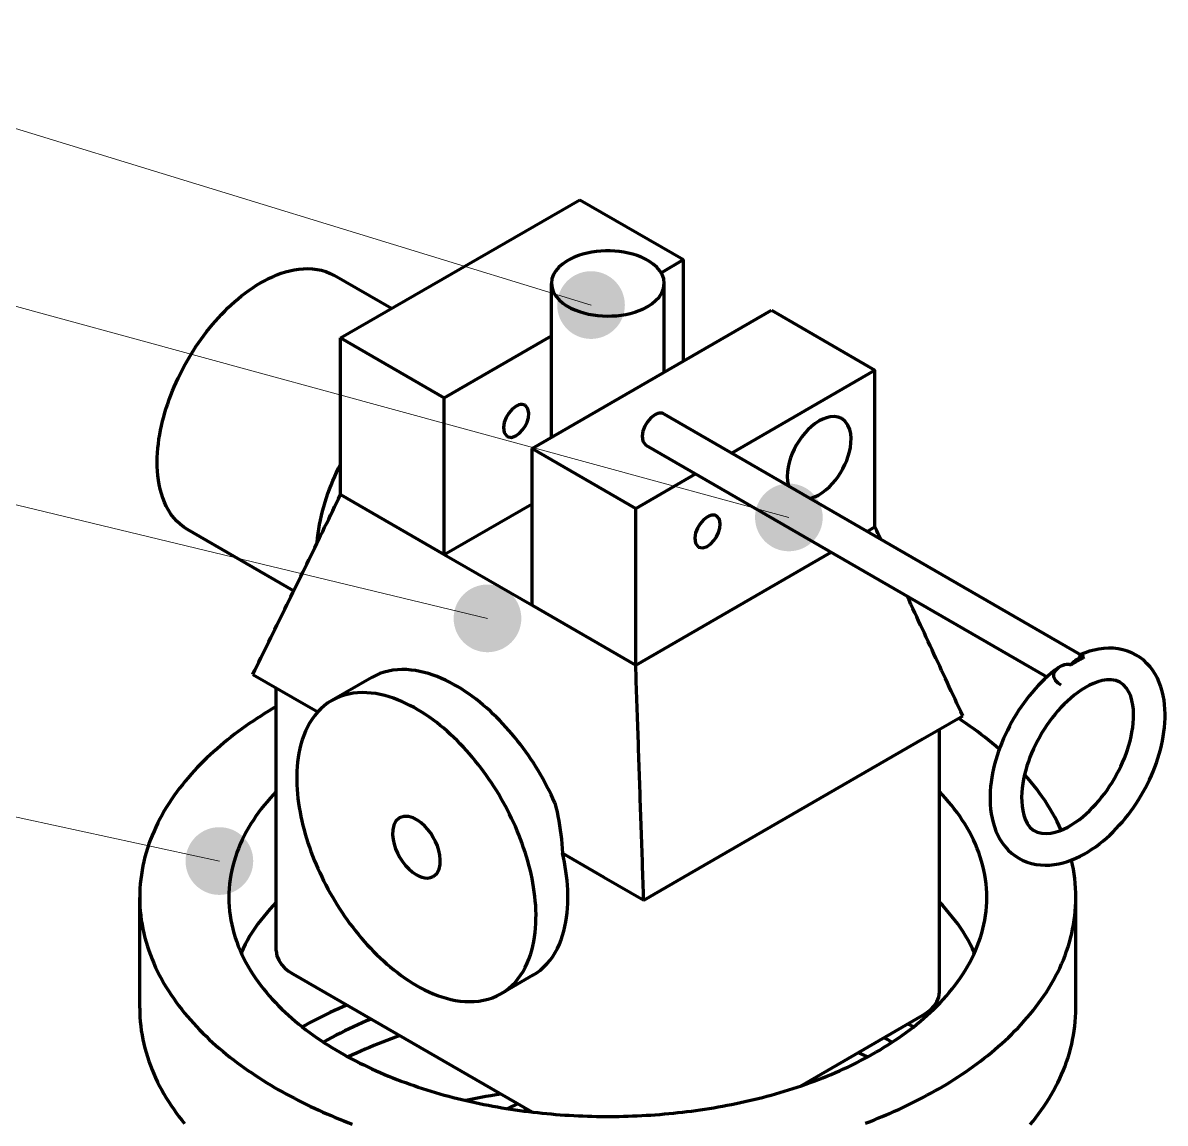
# Model space of a CAD drawing. Header units: millimetres. Extents: x 0 to 841, y 0 to 594.
# Drawn here: x 278.53 to 298.78, y 435.53 to 455.03 of the extents above; entities that cross this region are included whole.
import ezdxf

# ---------------------------------------------------------------- set-up
doc = ezdxf.new("R2010")
doc.units = ezdxf.units.MM
doc.layers.add('01-VISIBLE', color=7, linetype='CONTINUOUS', lineweight=70)
doc.layers.add('08-FINA', color=5, linetype='CONTINUOUS', lineweight=18)

msp = doc.modelspace()

# ---------------------------------------------------------------- hatches: boundary and pattern name
at = {"layer": '08-FINA'}
h = msp.add_hatch(color=7, dxfattribs=at)
h.dxf.hatch_style = 1
edge = h.paths.add_edge_path()
edge.add_arc((288.6, 450.031), 0.6, 0, 360)
h = msp.add_hatch(color=7, dxfattribs=at)
h.dxf.hatch_style = 1
edge = h.paths.add_edge_path()
edge.add_arc((292.108, 446.268), 0.6, 0, 360)
h = msp.add_hatch(color=7, dxfattribs=at)
h.dxf.hatch_style = 1
edge = h.paths.add_edge_path()
edge.add_arc((286.764, 444.479), 0.6, 0, 360)
h = msp.add_hatch(color=7, dxfattribs=at)
h.dxf.hatch_style = 1
edge = h.paths.add_edge_path()
edge.add_arc((282.01, 440.179), 0.6, 0, 360)

# ---------------------------------------------------------------- linework, layer by layer
at = {"layer": '01-VISIBLE'}
for p, q in [((284.16, 449.448), (288.403, 451.897)), ((288.403, 451.897), (290.241, 450.836)), ((289.841, 450.605), (290.241, 450.836)), ((290.241, 449.039), (290.241, 450.836)), ((285.063, 449.969), (284.046, 450.556)), ((287.898, 447.686), (287.898, 450.414)), ((289.898, 448.841), (289.898, 450.414)), ((287.554, 447.488), (291.797, 449.938)), ((291.797, 449.938), (293.635, 448.876)), ((285.998, 448.386), (287.898, 449.483)), ((284.16, 449.448), (285.998, 448.386)), ((284.16, 446.672), (284.16, 449.448)), ((291.093, 447.409), (293.635, 448.876)), ((293.635, 446.1), (293.635, 448.876)), ((285.998, 445.61), (285.998, 448.386)), ((289.892, 448.102), (297.284, 443.835)), ((287.554, 447.488), (289.393, 446.427)), ((287.554, 444.712), (287.554, 447.488)), ((289.572, 447.548), (296.684, 443.442)), ((289.393, 446.427), (290.453, 447.039)), ((284.16, 446.672), (285.998, 445.61)), ((285.998, 445.61), (287.554, 446.508)), ((289.393, 443.651), (289.393, 446.427)), ((283.327, 444.967), (281.446, 446.053)), ((293.498, 446.021), (293.635, 446.1)), ((285.998, 445.61), (287.554, 444.712)), ((289.393, 443.651), (292.858, 445.651)), ((287.554, 444.712), (289.393, 443.651)), ((282.604, 443.487), (283.311, 443.079)), ((284.711, 443.432), (284.003, 443.024)), ((283.019, 438.588), (283.019, 443.248)), ((283.311, 443.079), (283.756, 442.823)), ((294.484, 442.344), (295.191, 442.752)), ((294.777, 437.853), (294.777, 442.513)), ((290.241, 439.895), (294.484, 442.344)), ((288.093, 440.319), (288.827, 439.895)), ((288.827, 439.895), (289.534, 439.486)), ((289.534, 439.486), (290.241, 439.895)), ((280.598, 437.573), (280.598, 439.533)), ((297.198, 437.573), (297.198, 439.533)), ((283.311, 438.18), (287.552, 435.732)), ((287.569, 438.154), (287.003, 437.827)), ((292.312, 436.191), (294.484, 437.445))]:
    msp.add_line(p, q, dxfattribs=at)
for points in [[(289.898, 450.414), (289.888, 450.494), (289.86, 450.571), (289.818, 450.64), (289.765, 450.702), (289.704, 450.756), (289.637, 450.802), (289.567, 450.843), (289.493, 450.878), (289.417, 450.907), (289.34, 450.932), (289.261, 450.952), (289.181, 450.968), (289.101, 450.979), (289.02, 450.987), (288.938, 450.991), (288.857, 450.991), (288.776, 450.987), (288.695, 450.979), (288.614, 450.968), (288.534, 450.952), (288.455, 450.932), (288.378, 450.907), (288.302, 450.878), (288.229, 450.843), (288.158, 450.802), (288.092, 450.756), (288.031, 450.702), (287.978, 450.64), (287.935, 450.571), (287.907, 450.494), (287.898, 450.414)], [(281.446, 446.053), (281.378, 446.097), (281.314, 446.146), (281.255, 446.202), (281.201, 446.262), (281.152, 446.327), (281.108, 446.395), (281.069, 446.466), (281.035, 446.539), (281.006, 446.615), (280.981, 446.692), (280.96, 446.77), (280.943, 446.849), (280.929, 446.929), (280.919, 447.009), (280.912, 447.09), (280.908, 447.171), (280.907, 447.251), (280.909, 447.332), (280.913, 447.413), (280.919, 447.494), (280.928, 447.574), (280.939, 447.655), (280.952, 447.735), (280.967, 447.814), (280.984, 447.893), (281.002, 447.972), (281.023, 448.051), (281.045, 448.128), (281.069, 448.206), (281.094, 448.283), (281.121, 448.359), (281.149, 448.435), (281.179, 448.51), (281.21, 448.585), (281.243, 448.659), (281.277, 448.733), (281.312, 448.805), (281.349, 448.878), (281.386, 448.949), (281.426, 449.02), (281.466, 449.09), (281.508, 449.16), (281.551, 449.228), (281.595, 449.296), (281.641, 449.363), (281.687, 449.429), (281.735, 449.494), (281.784, 449.559), (281.834, 449.622), (281.886, 449.685), (281.939, 449.746), (281.993, 449.806), (282.048, 449.866), (282.104, 449.924), (282.162, 449.981), (282.221, 450.036), (282.281, 450.09), (282.343, 450.143), (282.405, 450.194), (282.469, 450.244), (282.535, 450.292), (282.601, 450.338), (282.669, 450.382), (282.739, 450.423), (282.809, 450.463), (282.881, 450.5), (282.955, 450.534), (283.029, 450.566), (283.105, 450.594), (283.182, 450.619), (283.26, 450.64), (283.339, 450.657), (283.419, 450.669), (283.5, 450.676), (283.581, 450.678), (283.662, 450.674), (283.742, 450.664), (283.821, 450.647), (283.899, 450.624), (283.974, 450.593), (284.046, 450.556)], [(287.898, 450.414), (287.908, 450.332), (287.937, 450.254), (287.981, 450.183), (288.036, 450.121), (288.099, 450.067), (288.167, 450.02), (288.24, 449.979), (288.315, 449.944), (288.393, 449.915), (288.473, 449.891), (288.554, 449.872), (288.636, 449.857), (288.718, 449.846), (288.801, 449.839), (288.884, 449.837), (288.967, 449.838), (289.05, 449.843), (289.133, 449.853), (289.215, 449.866), (289.296, 449.884), (289.376, 449.907), (289.455, 449.934), (289.531, 449.967), (289.605, 450.006)], [(289.605, 450.006), (289.678, 450.053), (289.746, 450.109), (289.806, 450.173), (289.854, 450.246), (289.886, 450.327), (289.898, 450.414)], [(287.271, 448.239), (287.199, 448.184), (287.14, 448.115), (287.093, 448.036), (287.06, 447.951), (287.045, 447.862), (287.057, 447.771), (287.111, 447.701)], [(287.111, 447.701), (287.189, 447.687), (287.265, 447.713), (287.331, 447.76), (287.386, 447.819), (287.431, 447.886), (287.466, 447.958), (287.49, 448.035), (287.497, 448.116), (287.482, 448.194), (287.431, 448.255)], [(287.431, 448.255), (287.405, 448.266), (287.378, 448.27), (287.35, 448.268), (287.322, 448.262), (287.296, 448.252), (287.271, 448.239)], [(289.732, 448.086), (289.66, 448.031), (289.6, 447.962), (289.554, 447.884), (289.521, 447.798), (289.506, 447.709), (289.517, 447.619), (289.572, 447.548)], [(289.892, 448.102), (289.866, 448.113), (289.838, 448.117), (289.81, 448.116), (289.783, 448.109), (289.757, 448.099), (289.732, 448.086)], [(293.045, 448.018), (292.981, 448.044), (292.911, 448.055), (292.841, 448.051), (292.773, 448.035), (292.708, 448.01), (292.645, 447.978)], [(292.645, 447.978), (292.575, 447.932), (292.508, 447.88), (292.447, 447.822), (292.39, 447.76), (292.337, 447.694), (292.288, 447.625), (292.244, 447.553), (292.204, 447.479), (292.169, 447.402), (292.139, 447.323), (292.114, 447.243), (292.095, 447.16), (292.083, 447.077), (292.08, 446.992), (292.085, 446.908), (292.103, 446.826)], [(292.484, 446.606), (292.561, 446.63), (292.633, 446.665), (292.702, 446.708), (292.766, 446.756), (292.826, 446.81), (292.882, 446.868), (292.934, 446.929), (292.982, 446.994), (293.026, 447.061), (293.066, 447.131), (293.102, 447.203), (293.134, 447.277), (293.161, 447.353), (293.183, 447.431), (293.199, 447.509), (293.209, 447.589), (293.211, 447.67), (293.204, 447.75), (293.186, 447.828), (293.155, 447.902), (293.108, 447.968), (293.045, 448.018)], [(283.744, 445.821), (283.752, 445.902), (283.762, 445.982), (283.774, 446.062), (283.788, 446.142), (283.804, 446.222), (283.822, 446.301), (283.841, 446.38), (283.863, 446.458), (283.885, 446.536), (283.91, 446.613), (283.936, 446.69), (283.964, 446.766), (283.993, 446.842), (284.024, 446.917), (284.056, 446.992), (284.089, 447.066), (284.124, 447.139), (284.16, 447.212)], [(282.604, 443.487), (282.64, 443.56), (282.675, 443.632), (282.71, 443.704), (282.746, 443.777), (282.781, 443.849), (282.816, 443.922), (282.852, 443.994), (282.887, 444.066), (282.923, 444.139), (282.958, 444.211), (282.993, 444.283), (283.029, 444.356), (283.064, 444.428), (283.099, 444.5), (283.135, 444.573), (283.17, 444.645), (283.205, 444.718), (283.241, 444.79), (283.276, 444.862), (283.311, 444.935), (283.347, 445.007), (283.382, 445.079), (283.418, 445.152), (283.453, 445.224), (283.488, 445.297), (283.524, 445.369), (283.559, 445.441), (283.594, 445.514), (283.63, 445.586), (283.665, 445.658), (283.7, 445.731), (283.736, 445.803), (283.771, 445.876), (283.806, 445.948), (283.842, 446.02), (283.877, 446.093), (283.913, 446.165), (283.948, 446.237), (283.983, 446.31), (284.019, 446.382), (284.054, 446.455), (284.089, 446.527), (284.125, 446.599), (284.16, 446.672)], [(290.665, 446.28), (290.593, 446.224), (290.534, 446.155), (290.487, 446.077), (290.455, 445.992), (290.439, 445.902), (290.451, 445.812), (290.505, 445.741)], [(290.505, 445.741), (290.583, 445.728), (290.659, 445.754), (290.725, 445.801), (290.78, 445.859), (290.825, 445.926), (290.86, 445.999), (290.884, 446.076), (290.892, 446.156), (290.876, 446.235), (290.825, 446.296)], [(290.825, 446.296), (290.8, 446.306), (290.772, 446.31), (290.744, 446.309), (290.717, 446.302), (290.69, 446.293), (290.665, 446.28)], [(293.736, 445.883), (293.719, 445.919), (293.703, 445.955), (293.686, 445.991), (293.669, 446.028), (293.652, 446.064), (293.635, 446.1)], [(295.191, 442.752), (295.157, 442.826), (295.123, 442.899), (295.089, 442.972), (295.055, 443.045), (295.021, 443.118), (294.987, 443.191), (294.953, 443.264), (294.919, 443.337), (294.885, 443.411), (294.851, 443.484), (294.817, 443.557), (294.783, 443.63), (294.749, 443.703), (294.715, 443.776), (294.681, 443.849), (294.647, 443.922), (294.613, 443.995), (294.579, 444.069), (294.545, 444.142), (294.511, 444.215), (294.477, 444.288), (294.443, 444.361), (294.409, 444.434), (294.375, 444.507), (294.341, 444.58), (294.307, 444.654), (294.273, 444.727), (294.239, 444.8), (294.206, 444.873)], [(296.187, 440.227), (296.259, 440.19), (296.334, 440.159), (296.411, 440.135), (296.49, 440.119), (296.571, 440.109), (296.652, 440.105), (296.732, 440.107), (296.813, 440.116), (296.893, 440.129), (296.971, 440.148), (297.049, 440.171), (297.125, 440.199), (297.199, 440.23), (297.272, 440.265), (297.344, 440.303), (297.414, 440.343), (297.482, 440.387), (297.548, 440.433), (297.613, 440.482), (297.676, 440.532), (297.738, 440.585), (297.797, 440.639), (297.856, 440.695), (297.912, 440.753), (297.967, 440.813), (298.021, 440.873), (298.072, 440.935), (298.123, 440.999), (298.171, 441.064), (298.218, 441.129), (298.264, 441.196), (298.307, 441.264), (298.349, 441.334), (298.39, 441.404), (298.429, 441.475), (298.466, 441.546), (298.501, 441.619), (298.535, 441.693), (298.566, 441.767), (298.596, 441.842), (298.624, 441.918), (298.65, 441.995), (298.674, 442.072), (298.696, 442.15), (298.715, 442.229), (298.732, 442.308), (298.747, 442.387), (298.759, 442.467), (298.769, 442.548), (298.776, 442.628), (298.779, 442.709), (298.78, 442.79), (298.777, 442.871), (298.771, 442.951), (298.76, 443.032), (298.746, 443.111), (298.727, 443.19), (298.704, 443.267), (298.676, 443.343), (298.643, 443.417), (298.605, 443.488), (298.561, 443.556), (298.512, 443.621), (298.458, 443.681), (298.399, 443.736), (298.335, 443.786), (298.267, 443.829)], [(297.345, 443.789), (297.324, 443.79), (297.304, 443.788), (297.284, 443.783), (297.264, 443.777), (297.246, 443.769), (297.227, 443.759)], [(297.345, 443.789), (297.325, 443.779), (297.305, 443.769), (297.286, 443.759), (297.266, 443.748), (297.247, 443.737), (297.227, 443.726)], [(297.26, 443.775), (297.262, 443.786), (297.263, 443.796), (297.265, 443.807), (297.267, 443.817), (297.271, 443.827), (297.277, 443.836)], [(297.277, 443.836), (297.278, 443.836), (297.279, 443.836), (297.281, 443.836), (297.282, 443.836), (297.283, 443.835), (297.284, 443.835)], [(298.267, 443.829), (298.191, 443.868), (298.112, 443.9), (298.03, 443.924), (297.946, 443.94), (297.861, 443.949), (297.776, 443.951), (297.691, 443.946), (297.606, 443.935), (297.522, 443.918), (297.44, 443.896), (297.359, 443.869), (297.28, 443.837)], [(297.284, 443.835), (297.294, 443.827), (297.304, 443.818), (297.313, 443.81), (297.324, 443.802), (297.334, 443.795), (297.345, 443.789)], [(289.534, 439.486), (289.531, 439.567), (289.529, 439.647), (289.526, 439.727), (289.523, 439.807), (289.52, 439.887), (289.518, 439.967), (289.515, 440.047), (289.512, 440.127), (289.51, 440.207), (289.507, 440.287), (289.504, 440.367), (289.501, 440.447), (289.499, 440.527), (289.496, 440.608), (289.493, 440.688), (289.49, 440.768), (289.488, 440.848), (289.485, 440.928), (289.482, 441.008), (289.48, 441.088), (289.477, 441.168), (289.474, 441.248), (289.471, 441.328), (289.469, 441.408), (289.466, 441.488), (289.463, 441.569), (289.461, 441.649), (289.458, 441.729), (289.455, 441.809), (289.452, 441.889), (289.45, 441.969), (289.447, 442.049), (289.444, 442.129), (289.442, 442.209), (289.439, 442.289), (289.436, 442.369), (289.433, 442.449), (289.431, 442.529), (289.428, 442.61), (289.425, 442.69), (289.423, 442.77), (289.42, 442.85), (289.417, 442.93), (289.414, 443.01), (289.412, 443.09), (289.409, 443.17), (289.406, 443.25), (289.403, 443.33), (289.401, 443.41), (289.398, 443.49), (289.395, 443.571), (289.393, 443.651)], [(296.886, 443.608), (296.822, 443.559), (296.76, 443.508), (296.699, 443.456), (296.64, 443.401), (296.583, 443.345), (296.527, 443.287), (296.473, 443.228), (296.42, 443.167), (296.369, 443.105), (296.32, 443.041), (296.272, 442.977), (296.226, 442.911), (296.181, 442.844), (296.138, 442.776), (296.096, 442.708), (296.057, 442.638), (296.018, 442.567), (295.982, 442.495), (295.947, 442.423), (295.914, 442.35), (295.883, 442.276), (295.854, 442.201), (295.826, 442.125), (295.801, 442.049), (295.777, 441.972), (295.756, 441.894), (295.737, 441.816), (295.72, 441.738), (295.706, 441.659), (295.694, 441.579), (295.685, 441.499), (295.678, 441.419), (295.675, 441.339), (295.675, 441.259), (295.678, 441.178), (295.685, 441.098), (295.695, 441.018), (295.71, 440.939), (295.729, 440.861), (295.752, 440.784), (295.78, 440.709), (295.813, 440.636), (295.851, 440.565), (295.895, 440.498), (295.943, 440.434), (295.997, 440.374), (296.056, 440.319), (296.12, 440.27), (296.187, 440.227)], [(296.936, 443.296), (296.882, 443.333), (296.836, 443.38), (296.807, 443.439), (296.808, 443.504), (296.839, 443.563), (296.886, 443.608)], [(296.886, 443.608), (296.92, 443.629), (296.956, 443.646), (296.993, 443.659), (297.032, 443.666), (297.072, 443.665), (297.11, 443.653)], [(297.227, 443.759), (297.205, 443.745), (297.184, 443.729), (297.164, 443.712), (297.144, 443.693), (297.127, 443.673), (297.11, 443.653)], [(297.227, 443.726), (297.207, 443.715), (297.188, 443.703), (297.168, 443.691), (297.148, 443.678), (297.129, 443.666), (297.11, 443.653)], [(287.958, 441.213), (287.925, 441.286), (287.891, 441.358), (287.856, 441.43), (287.819, 441.502), (287.782, 441.572), (287.743, 441.643), (287.703, 441.712), (287.662, 441.781), (287.621, 441.85), (287.578, 441.917), (287.534, 441.984), (287.489, 442.051), (287.443, 442.116), (287.395, 442.181), (287.347, 442.246), (287.298, 442.309), (287.248, 442.371), (287.197, 442.433), (287.144, 442.494), (287.091, 442.554), (287.037, 442.613), (286.981, 442.671), (286.925, 442.728), (286.867, 442.784), (286.809, 442.838), (286.749, 442.892), (286.688, 442.944), (286.627, 442.995), (286.564, 443.045), (286.5, 443.093), (286.435, 443.14), (286.368, 443.185), (286.301, 443.229), (286.232, 443.27), (286.163, 443.31), (286.092, 443.348), (286.02, 443.383), (285.947, 443.416), (285.873, 443.447), (285.798, 443.475), (285.721, 443.5), (285.644, 443.521), (285.566, 443.539), (285.487, 443.554), (285.408, 443.564), (285.328, 443.571), (285.248, 443.572), (285.168, 443.569), (285.088, 443.56), (285.009, 443.546), (284.931, 443.526), (284.855, 443.501), (284.782, 443.469), (284.711, 443.432)], [(297.367, 443.255), (297.299, 443.213), (297.232, 443.168), (297.168, 443.119), (297.106, 443.068), (297.046, 443.014), (296.988, 442.958), (296.933, 442.9), (296.879, 442.841), (296.827, 442.779), (296.776, 442.716), (296.728, 442.652), (296.682, 442.586), (296.638, 442.519), (296.595, 442.451), (296.555, 442.381), (296.516, 442.311), (296.48, 442.239), (296.445, 442.166), (296.413, 442.092), (296.383, 442.018), (296.355, 441.942), (296.33, 441.866), (296.307, 441.789), (296.287, 441.711), (296.27, 441.632), (296.256, 441.553), (296.245, 441.473), (296.238, 441.393), (296.235, 441.313), (296.236, 441.232), (296.242, 441.152), (296.254, 441.073), (296.273, 440.994), (296.3, 440.919), (296.335, 440.847), (296.383, 440.782), (296.442, 440.728), (296.513, 440.69), (296.591, 440.67), (296.671, 440.665), (296.751, 440.673), (296.829, 440.69), (296.906, 440.714), (296.98, 440.745), (297.052, 440.781), (297.122, 440.821), (297.189, 440.865), (297.254, 440.912), (297.318, 440.962), (297.379, 441.015), (297.437, 441.07), (297.494, 441.126), (297.549, 441.185), (297.602, 441.246), (297.653, 441.308), (297.703, 441.372), (297.75, 441.437), (297.795, 441.503), (297.838, 441.571), (297.88, 441.64), (297.919, 441.71), (297.957, 441.781), (297.992, 441.853), (298.026, 441.927), (298.057, 442.001), (298.086, 442.076), (298.112, 442.152), (298.136, 442.229), (298.158, 442.306), (298.176, 442.384), (298.192, 442.463), (298.204, 442.543), (298.214, 442.623), (298.219, 442.703), (298.22, 442.783), (298.216, 442.864), (298.207, 442.944), (298.192, 443.023), (298.17, 443.1), (298.138, 443.174), (298.097, 443.243), (298.044, 443.303), (297.978, 443.349), (297.903, 443.378), (297.824, 443.39), (297.744, 443.389), (297.664, 443.376), (297.587, 443.355), (297.511, 443.327), (297.438, 443.293), (297.367, 443.255)], [(284.003, 443.024), (283.935, 442.98), (283.87, 442.932), (283.81, 442.878), (283.753, 442.82), (283.701, 442.758), (283.654, 442.693), (283.611, 442.624), (283.572, 442.553), (283.537, 442.48), (283.507, 442.405), (283.48, 442.329), (283.457, 442.251), (283.437, 442.173), (283.421, 442.093), (283.408, 442.014), (283.397, 441.933), (283.39, 441.853), (283.385, 441.772), (283.382, 441.691), (283.382, 441.61), (283.385, 441.529), (283.389, 441.449), (283.396, 441.368), (283.404, 441.287), (283.414, 441.207), (283.426, 441.127), (283.44, 441.047), (283.456, 440.968), (283.473, 440.889), (283.492, 440.81), (283.512, 440.732), (283.534, 440.654), (283.557, 440.576), (283.581, 440.499), (283.607, 440.422), (283.634, 440.346), (283.663, 440.271), (283.693, 440.195), (283.724, 440.12), (283.756, 440.046), (283.789, 439.973), (283.824, 439.899), (283.859, 439.827), (283.896, 439.755), (283.934, 439.683), (283.973, 439.612), (284.014, 439.542), (284.055, 439.473), (284.097, 439.404), (284.141, 439.335), (284.185, 439.268), (284.231, 439.201), (284.277, 439.135), (284.325, 439.069), (284.374, 439.005), (284.423, 438.941), (284.474, 438.878), (284.526, 438.816), (284.579, 438.755), (284.633, 438.694), (284.688, 438.635), (284.744, 438.577), (284.801, 438.519), (284.86, 438.463), (284.919, 438.408), (284.979, 438.354), (285.041, 438.302), (285.104, 438.251), (285.167, 438.201), (285.232, 438.153), (285.298, 438.106), (285.366, 438.061), (285.434, 438.017), (285.503, 437.976)], [(287.003, 437.827), (287.072, 437.87), (287.136, 437.919), (287.196, 437.972), (287.252, 438.029), (287.304, 438.091), (287.352, 438.156), (287.395, 438.224), (287.434, 438.295), (287.468, 438.367), (287.499, 438.442), (287.526, 438.518), (287.549, 438.595), (287.569, 438.673), (287.585, 438.752), (287.598, 438.831), (287.609, 438.911), (287.617, 438.991), (287.622, 439.071), (287.624, 439.152), (287.625, 439.232), (287.623, 439.313), (287.619, 439.393), (287.612, 439.473), (287.604, 439.553), (287.594, 439.633), (287.582, 439.713), (287.569, 439.792), (287.554, 439.871), (287.537, 439.95), (287.518, 440.028), (287.498, 440.106), (287.477, 440.184), (287.454, 440.261), (287.43, 440.338), (287.405, 440.414), (287.378, 440.49), (287.35, 440.566), (287.32, 440.641), (287.29, 440.715), (287.258, 440.789), (287.225, 440.863), (287.191, 440.935), (287.156, 441.008), (287.119, 441.08), (287.082, 441.151), (287.043, 441.221), (287.003, 441.291), (286.963, 441.361), (286.921, 441.43), (286.878, 441.498), (286.834, 441.565), (286.789, 441.632), (286.743, 441.698), (286.696, 441.763), (286.648, 441.828), (286.598, 441.891), (286.548, 441.954), (286.497, 442.016), (286.444, 442.077), (286.391, 442.138), (286.337, 442.197), (286.281, 442.255), (286.225, 442.313), (286.167, 442.369), (286.108, 442.424), (286.049, 442.478), (285.988, 442.531), (285.926, 442.582), (285.863, 442.632), (285.799, 442.681), (285.733, 442.728), (285.667, 442.773), (285.599, 442.817), (285.531, 442.859), (285.461, 442.899), (285.39, 442.937), (285.318, 442.973), (285.244, 443.006), (285.17, 443.037), (285.095, 443.065), (285.018, 443.09), (284.941, 443.112), (284.862, 443.131), (284.783, 443.145), (284.703, 443.156), (284.623, 443.162), (284.543, 443.164), (284.462, 443.161), (284.382, 443.152), (284.303, 443.138), (284.225, 443.118), (284.149, 443.093), (284.075, 443.061), (284.003, 443.024)], [(283.019, 442.916), (282.949, 442.875), (282.88, 442.833), (282.811, 442.791), (282.743, 442.748), (282.675, 442.704), (282.608, 442.66), (282.541, 442.614), (282.475, 442.568), (282.409, 442.521), (282.344, 442.474), (282.28, 442.425), (282.216, 442.376), (282.153, 442.326), (282.09, 442.275), (282.029, 442.223), (281.968, 442.17), (281.907, 442.117), (281.848, 442.062), (281.789, 442.007), (281.731, 441.951), (281.674, 441.893), (281.618, 441.835), (281.563, 441.776), (281.509, 441.716), (281.456, 441.656), (281.404, 441.594), (281.354, 441.531), (281.304, 441.468), (281.256, 441.403), (281.209, 441.338), (281.163, 441.271), (281.118, 441.204), (281.075, 441.136), (281.034, 441.066), (280.994, 440.996), (280.956, 440.925), (280.919, 440.854), (280.884, 440.781), (280.851, 440.707), (280.819, 440.633), (280.79, 440.558), (280.762, 440.482), (280.736, 440.406), (280.713, 440.329), (280.691, 440.251), (280.672, 440.173), (280.655, 440.094), (280.64, 440.015), (280.627, 439.935), (280.616, 439.855), (280.608, 439.775), (280.602, 439.694), (280.599, 439.614), (280.598, 439.533)], [(295.839, 442.16), (295.776, 442.215), (295.713, 442.268), (295.649, 442.32), (295.585, 442.372), (295.519, 442.422), (295.453, 442.472), (295.387, 442.521), (295.319, 442.569), (295.252, 442.616), (295.183, 442.663), (295.114, 442.708)], [(296.936, 440.726), (296.901, 440.803), (296.863, 440.879), (296.824, 440.954), (296.783, 441.028), (296.74, 441.101), (296.696, 441.174), (296.65, 441.245), (296.602, 441.315), (296.553, 441.384), (296.503, 441.452), (296.451, 441.519), (296.398, 441.585), (296.344, 441.65), (296.288, 441.714)], [(283.019, 441.412), (282.963, 441.353), (282.909, 441.293), (282.856, 441.231), (282.804, 441.169), (282.754, 441.105), (282.705, 441.04), (282.658, 440.974), (282.613, 440.906), (282.569, 440.838), (282.527, 440.768), (282.487, 440.698), (282.45, 440.626), (282.414, 440.553), (282.38, 440.479), (282.349, 440.404), (282.32, 440.328), (282.294, 440.251), (282.27, 440.174), (282.249, 440.095), (282.23, 440.016), (282.214, 439.937), (282.201, 439.857), (282.191, 439.776), (282.183, 439.695), (282.179, 439.614), (282.178, 439.533)], [(295.618, 439.533), (295.616, 439.614), (295.612, 439.695), (295.604, 439.776), (295.594, 439.857), (295.581, 439.937), (295.565, 440.016), (295.547, 440.095), (295.525, 440.174), (295.501, 440.251), (295.475, 440.328), (295.446, 440.404), (295.415, 440.479), (295.381, 440.553), (295.346, 440.626), (295.308, 440.698), (295.268, 440.768), (295.226, 440.838), (295.183, 440.906), (295.137, 440.974), (295.09, 441.04), (295.041, 441.105), (294.991, 441.169), (294.94, 441.231), (294.887, 441.293), (294.832, 441.353), (294.777, 441.412)], [(287.958, 441.213), (287.978, 441.133), (287.997, 441.052), (288.013, 440.972), (288.029, 440.891), (288.043, 440.81), (288.055, 440.728), (288.066, 440.647), (288.075, 440.565), (288.082, 440.483), (288.088, 440.401), (288.093, 440.319)], [(285.203, 440.945), (285.14, 440.888), (285.101, 440.813), (285.083, 440.729), (285.08, 440.644), (285.089, 440.559), (285.108, 440.476), (285.135, 440.394), (285.17, 440.316), (285.21, 440.241), (285.257, 440.169), (285.31, 440.102), (285.368, 440.039), (285.433, 439.983), (285.503, 439.936)], [(285.803, 439.906), (285.866, 439.961), (285.905, 440.035), (285.924, 440.117), (285.927, 440.201), (285.919, 440.285), (285.901, 440.367), (285.875, 440.447), (285.843, 440.524), (285.803, 440.599), (285.759, 440.67), (285.708, 440.737), (285.652, 440.799), (285.589, 440.856), (285.521, 440.905), (285.447, 440.944), (285.366, 440.968), (285.283, 440.971), (285.203, 440.945)], [(287.569, 438.154), (287.638, 438.198), (287.704, 438.247), (287.765, 438.302), (287.822, 438.361), (287.875, 438.424), (287.922, 438.49), (287.966, 438.56), (288.005, 438.632), (288.039, 438.706), (288.07, 438.782), (288.096, 438.86), (288.119, 438.939), (288.138, 439.018), (288.154, 439.099), (288.167, 439.18), (288.177, 439.261), (288.184, 439.343), (288.189, 439.424), (288.19, 439.506), (288.19, 439.588), (288.187, 439.67), (288.182, 439.752), (288.175, 439.834), (288.166, 439.915), (288.155, 439.997), (288.142, 440.078), (288.127, 440.158), (288.111, 440.239), (288.093, 440.319)], [(297.198, 439.533), (297.196, 439.617), (297.193, 439.7), (297.186, 439.784), (297.177, 439.867), (297.166, 439.95), (297.152, 440.032), (297.136, 440.114), (297.118, 440.196)], [(285.503, 439.936), (285.55, 439.912), (285.599, 439.893), (285.651, 439.881), (285.703, 439.878), (285.755, 439.886), (285.803, 439.906)], [(280.598, 439.533), (280.599, 439.453), (280.602, 439.373), (280.608, 439.293), (280.616, 439.214), (280.626, 439.134), (280.639, 439.055), (280.654, 438.977), (280.671, 438.898), (280.69, 438.821), (280.711, 438.743), (280.734, 438.667), (280.76, 438.591), (280.787, 438.516), (280.816, 438.441), (280.847, 438.367), (280.88, 438.294), (280.914, 438.222), (280.95, 438.151), (280.988, 438.08), (281.028, 438.01), (281.069, 437.942), (281.111, 437.874), (281.155, 437.807), (281.2, 437.741), (281.246, 437.676), (281.294, 437.611), (281.343, 437.548), (281.393, 437.486), (281.445, 437.424), (281.497, 437.364), (281.55, 437.304), (281.605, 437.245), (281.66, 437.187), (281.716, 437.13), (281.773, 437.074), (281.831, 437.019), (281.89, 436.965), (281.95, 436.911), (282.01, 436.859), (282.071, 436.807), (282.133, 436.756), (282.195, 436.706), (282.259, 436.657), (282.322, 436.609), (282.387, 436.561), (282.452, 436.514), (282.517, 436.468), (282.583, 436.423), (282.65, 436.378), (282.717, 436.335), (282.784, 436.292), (282.852, 436.25), (282.921, 436.208), (282.99, 436.167), (283.059, 436.127), (283.129, 436.088), (283.199, 436.049), (283.269, 436.011), (283.34, 435.974), (283.411, 435.937), (283.483, 435.901), (283.554, 435.866), (283.627, 435.831), (283.699, 435.797), (283.772, 435.764), (283.845, 435.731), (283.918, 435.699), (283.992, 435.668), (284.066, 435.637), (284.14, 435.607), (284.214, 435.577), (284.289, 435.548), (284.363, 435.519)], [(282.178, 439.533), (282.179, 439.453), (282.183, 439.373), (282.191, 439.293), (282.201, 439.213), (282.213, 439.134), (282.229, 439.055), (282.247, 438.976), (282.268, 438.899), (282.291, 438.822), (282.317, 438.746), (282.346, 438.671), (282.376, 438.597), (282.409, 438.523), (282.444, 438.451), (282.481, 438.38), (282.52, 438.31), (282.561, 438.241), (282.604, 438.173), (282.649, 438.106), (282.695, 438.04), (282.743, 437.976), (282.792, 437.912), (282.843, 437.85), (282.895, 437.789), (282.948, 437.729), (283.003, 437.67), (283.059, 437.612), (283.116, 437.556), (283.174, 437.5), (283.233, 437.446), (283.293, 437.392), (283.354, 437.34), (283.416, 437.289), (283.479, 437.239), (283.542, 437.189), (283.606, 437.141), (283.671, 437.094), (283.737, 437.048), (283.803, 437.003), (283.871, 436.958), (283.938, 436.915), (284.006, 436.873), (284.075, 436.831), (284.144, 436.79), (284.214, 436.751), (284.284, 436.712), (284.355, 436.674), (284.426, 436.637), (284.498, 436.6), (284.57, 436.565), (284.643, 436.53), (284.715, 436.496), (284.789, 436.463), (284.862, 436.431), (284.936, 436.399), (285.01, 436.368), (285.085, 436.338), (285.159, 436.309), (285.234, 436.28), (285.31, 436.252), (285.385, 436.225), (285.461, 436.199), (285.537, 436.173), (285.614, 436.148), (285.69, 436.124), (285.767, 436.1), (285.844, 436.077), (285.921, 436.055), (285.998, 436.033), (286.076, 436.012), (286.154, 435.991), (286.231, 435.972), (286.309, 435.953), (286.388, 435.934), (286.466, 435.916), (286.544, 435.899), (286.623, 435.882), (286.702, 435.866), (286.781, 435.851), (286.859, 435.836), (286.939, 435.822), (287.018, 435.808), (287.097, 435.795), (287.176, 435.783), (287.256, 435.771), (287.335, 435.76), (287.415, 435.749), (287.495, 435.739), (287.574, 435.729), (287.654, 435.72), (287.734, 435.712), (287.814, 435.704), (287.894, 435.697), (287.974, 435.69), (288.054, 435.684), (288.134, 435.678), (288.214, 435.673), (288.295, 435.669), (288.375, 435.665), (288.455, 435.662), (288.535, 435.659), (288.616, 435.657), (288.696, 435.655), (288.776, 435.654), (288.857, 435.653), (288.937, 435.653), (289.017, 435.654), (289.098, 435.655), (289.178, 435.657), (289.258, 435.659), (289.338, 435.662), (289.419, 435.665), (289.499, 435.669), (289.579, 435.673), (289.659, 435.678), (289.739, 435.684), (289.82, 435.69), (289.9, 435.697), (289.98, 435.704), (290.06, 435.712), (290.139, 435.72), (290.219, 435.729), (290.299, 435.739), (290.379, 435.749), (290.458, 435.759), (290.538, 435.771), (290.617, 435.782), (290.697, 435.795), (290.776, 435.808), (290.855, 435.821), (290.934, 435.836), (291.013, 435.85), (291.092, 435.866), (291.171, 435.882), (291.249, 435.899), (291.328, 435.916), (291.406, 435.934), (291.484, 435.952), (291.562, 435.971), (291.64, 435.991), (291.718, 436.011), (291.795, 436.032), (291.873, 436.054), (291.95, 436.076), (292.027, 436.099), (292.103, 436.123), (292.18, 436.148), (292.256, 436.173), (292.332, 436.198), (292.408, 436.225), (292.484, 436.252), (292.559, 436.28), (292.634, 436.308), (292.709, 436.338), (292.784, 436.368), (292.858, 436.398), (292.932, 436.43), (293.005, 436.462), (293.078, 436.495), (293.151, 436.529), (293.224, 436.564), (293.296, 436.6), (293.367, 436.636), (293.438, 436.673), (293.509, 436.711), (293.58, 436.75), (293.649, 436.79)], [(293.649, 436.79), (293.719, 436.83), (293.788, 436.872), (293.856, 436.914), (293.923, 436.958), (293.99, 437.002), (294.057, 437.047), (294.123, 437.093), (294.188, 437.14), (294.252, 437.189), (294.316, 437.238), (294.378, 437.288), (294.44, 437.339), (294.501, 437.392), (294.561, 437.445), (294.62, 437.499), (294.679, 437.555), (294.736, 437.612), (294.791, 437.669), (294.846, 437.728), (294.9, 437.788), (294.952, 437.849), (295.003, 437.912), (295.052, 437.975), (295.1, 438.04), (295.146, 438.105), (295.191, 438.172), (295.233, 438.24), (295.275, 438.309), (295.314, 438.379), (295.351, 438.451), (295.386, 438.523), (295.419, 438.596), (295.449, 438.671), (295.478, 438.746), (295.504, 438.822), (295.527, 438.899), (295.548, 438.976), (295.566, 439.054), (295.582, 439.133), (295.595, 439.213), (295.605, 439.292), (295.612, 439.372), (295.616, 439.453), (295.618, 439.533)], [(294.767, 436.145), (294.836, 436.185), (294.906, 436.227), (294.975, 436.269), (295.043, 436.312), (295.111, 436.356), (295.179, 436.401), (295.246, 436.446), (295.312, 436.492), (295.378, 436.539), (295.443, 436.587), (295.508, 436.635), (295.572, 436.685), (295.635, 436.735), (295.698, 436.786), (295.76, 436.838), (295.822, 436.89), (295.882, 436.944), (295.942, 436.999), (296.001, 437.054), (296.059, 437.11), (296.116, 437.168), (296.172, 437.226), (296.227, 437.285), (296.282, 437.345), (296.335, 437.406), (296.387, 437.468), (296.438, 437.53), (296.488, 437.594), (296.536, 437.659), (296.584, 437.724), (296.63, 437.791), (296.674, 437.858), (296.717, 437.927), (296.759, 437.996), (296.799, 438.066), (296.838, 438.137), (296.875, 438.209), (296.91, 438.282), (296.943, 438.356), (296.975, 438.43), (297.005, 438.505), (297.032, 438.581), (297.058, 438.658), (297.082, 438.735), (297.103, 438.813), (297.123, 438.892), (297.14, 438.971), (297.155, 439.05), (297.168, 439.13), (297.179, 439.21), (297.187, 439.291), (297.193, 439.371), (297.196, 439.452), (297.198, 439.533)], [(283.019, 439.453), (282.961, 439.391), (282.904, 439.328), (282.849, 439.264), (282.796, 439.199), (282.744, 439.132), (282.693, 439.064), (282.645, 438.995), (282.598, 438.924), (282.553, 438.852), (282.51, 438.779), (282.47, 438.705), (282.431, 438.63), (282.395, 438.553)], [(295.4, 438.553), (295.364, 438.63), (295.325, 438.705), (295.285, 438.779), (295.242, 438.852), (295.197, 438.924), (295.151, 438.995), (295.102, 439.064), (295.052, 439.132), (295, 439.199), (294.946, 439.264), (294.891, 439.328), (294.835, 439.391), (294.777, 439.453)], [(283.019, 438.588), (283.03, 438.502), (283.062, 438.42), (283.11, 438.347), (283.17, 438.283), (283.238, 438.228), (283.311, 438.18)], [(285.503, 437.976), (285.576, 437.935), (285.65, 437.897), (285.725, 437.862), (285.801, 437.828), (285.878, 437.798), (285.957, 437.771), (286.036, 437.747), (286.117, 437.726), (286.198, 437.71), (286.28, 437.698), (286.363, 437.69), (286.446, 437.687), (286.529, 437.689), (286.612, 437.697), (286.694, 437.711), (286.775, 437.73), (286.853, 437.757), (286.93, 437.789), (287.003, 437.827)], [(294.484, 437.445), (294.557, 437.493), (294.625, 437.548), (294.685, 437.612), (294.733, 437.685), (294.765, 437.767), (294.777, 437.853)], [(280.598, 437.573), (280.599, 437.493), (280.602, 437.413), (280.608, 437.334), (280.616, 437.254), (280.626, 437.175), (280.639, 437.096), (280.654, 437.017), (280.671, 436.939), (280.69, 436.861), (280.711, 436.784), (280.734, 436.707), (280.76, 436.631), (280.787, 436.556), (280.816, 436.481), (280.847, 436.408), (280.88, 436.335), (280.914, 436.262), (280.95, 436.191), (280.988, 436.121), (281.028, 436.051), (281.069, 435.982), (281.111, 435.914), (281.155, 435.847), (281.2, 435.781), (281.246, 435.716), (281.294, 435.652), (281.343, 435.588), (281.393, 435.526)], [(284.27, 437.627), (284.197, 437.595), (284.123, 437.562), (284.05, 437.529), (283.977, 437.496), (283.905, 437.461), (283.833, 437.426), (283.761, 437.39), (283.689, 437.354), (283.618, 437.316), (283.548, 437.278), (283.477, 437.24)], [(296.387, 435.508), (296.438, 435.571), (296.488, 435.634), (296.536, 435.699), (296.584, 435.765), (296.63, 435.831), (296.674, 435.899), (296.717, 435.967), (296.759, 436.036), (296.799, 436.107), (296.838, 436.178), (296.875, 436.25), (296.91, 436.323), (296.943, 436.396), (296.975, 436.471), (297.005, 436.546), (297.032, 436.622), (297.058, 436.698), (297.082, 436.776), (297.103, 436.854), (297.123, 436.932), (297.14, 437.011), (297.155, 437.091), (297.168, 437.17), (297.179, 437.251), (297.187, 437.331), (297.193, 437.412), (297.196, 437.493), (297.198, 437.573)], [(284.7, 437.379), (284.621, 437.345), (284.543, 437.312), (284.465, 437.277), (284.387, 437.241), (284.31, 437.205), (284.233, 437.168), (284.156, 437.13), (284.08, 437.091), (284.005, 437.051), (283.93, 437.01), (283.855, 436.968)], [(294.318, 437.24), (294.302, 437.249), (294.285, 437.258), (294.269, 437.267), (294.253, 437.275), (294.237, 437.284), (294.22, 437.293)], [(285.212, 437.083), (285.134, 437.055), (285.056, 437.027), (284.979, 436.999), (284.901, 436.969), (284.824, 436.939), (284.747, 436.908), (284.671, 436.877), (284.595, 436.844), (284.519, 436.811), (284.443, 436.777), (284.368, 436.743), (284.293, 436.707)], [(293.94, 436.968), (293.916, 436.982), (293.892, 436.995), (293.868, 437.009), (293.844, 437.022), (293.82, 437.035), (293.796, 437.048)], [(293.502, 436.707), (293.475, 436.72), (293.448, 436.733), (293.42, 436.746), (293.393, 436.759), (293.365, 436.771), (293.338, 436.784)], [(293.464, 435.532), (293.539, 435.56), (293.614, 435.59), (293.688, 435.62), (293.762, 435.65), (293.836, 435.681), (293.909, 435.713), (293.982, 435.745), (294.055, 435.778), (294.128, 435.812), (294.2, 435.846), (294.272, 435.881), (294.344, 435.917), (294.415, 435.953), (294.486, 435.99), (294.557, 436.028), (294.627, 436.066), (294.697, 436.105), (294.767, 436.145)], [(287.004, 436.048), (286.915, 436.034), (286.825, 436.019), (286.735, 436.004), (286.646, 435.988), (286.556, 435.972), (286.467, 435.954), (286.378, 435.936)], [(287.304, 435.875), (287.273, 435.862), (287.242, 435.849), (287.212, 435.835), (287.182, 435.821), (287.151, 435.806), (287.122, 435.791)], [(287.475, 435.776), (287.465, 435.772), (287.454, 435.767), (287.444, 435.763), (287.433, 435.758), (287.423, 435.754), (287.412, 435.749)]]:
    msp.add_lwpolyline(points, dxfattribs=at)
at = {"layer": '08-FINA'}
for p, q in [((51.302, 522.792), (288.6, 450.031)), ((51.341, 511.927), (292.108, 446.268)), ((51.375, 501.059), (286.764, 444.479)), ((51.398, 490.158), (282.01, 440.179))]:
    msp.add_line(p, q, dxfattribs=at)

doc.saveas('drawing.dxf')
